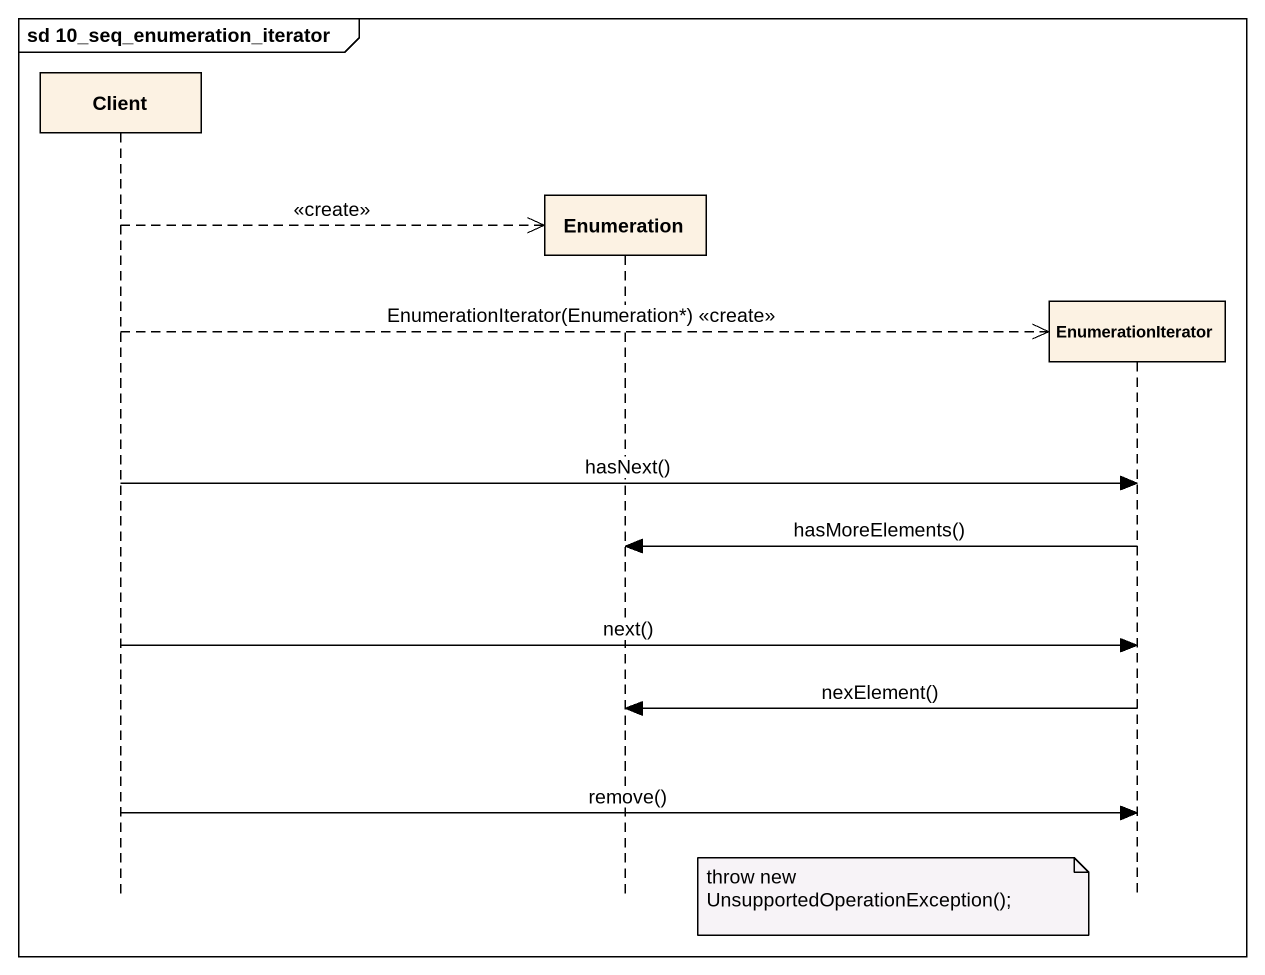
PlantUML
@startuml
mainframe sd 10_seq_enumeration_iterator
hide footbox
participant Client
participant Enumeration
participant EnumerationIterator

Client -->> Enumeration ** : <<create>>
Client -->> EnumerationIterator ** : EnumerationIterator(Enumeration*) <<create>>
Client -> EnumerationIterator : hasNext()
EnumerationIterator -> Enumeration : hasMoreElements()
Client -> EnumerationIterator : next()
EnumerationIterator -> Enumeration : nexElement()
Client -> EnumerationIterator : remove()
note left of EnumerationIterator : throw new UnsupportedOperationException();
@enduml
